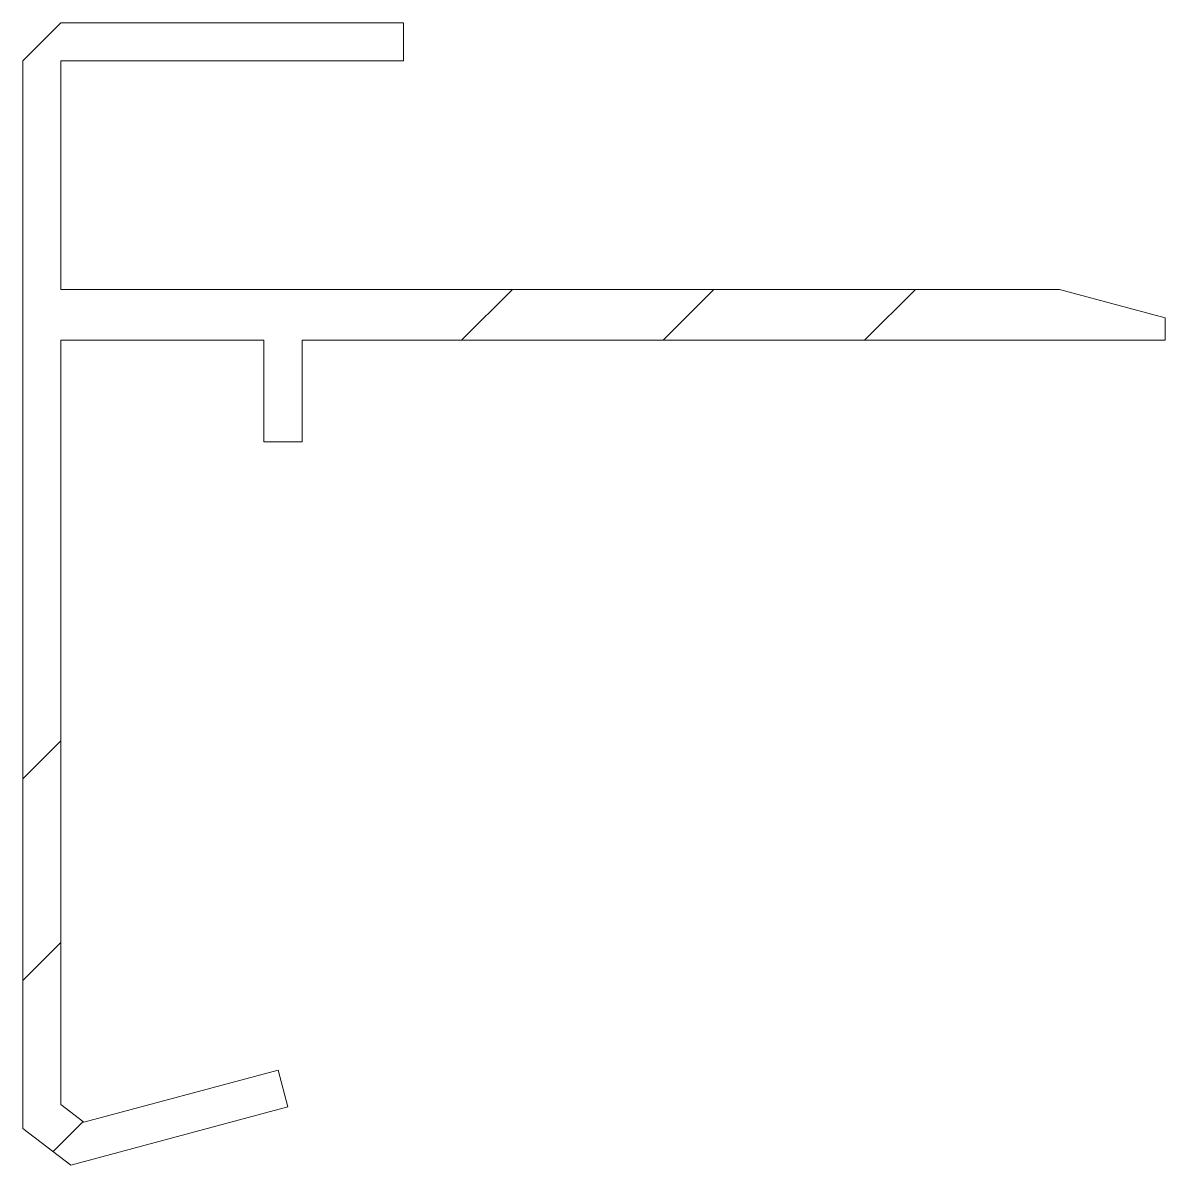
# Model space of a CAD drawing. Header units: metres. Extents: x -10.6 to 34.4, y -32.5 to 12.5.
import ezdxf

# ---------------------------------------------------------------- set-up
doc = ezdxf.new("R2010")
doc.units = ezdxf.units.M
doc.layers.add('A-DETL-GENF', color=92, linetype='Continuous', lineweight=18)

# ---------------------------------------------------------------- blocks, each defined once
blk = doc.blocks.new('41 roval extra - Roval 151800-352919-00_0 Basismaterialen')
at = {"layer": 'A-DETL-GENF', "lineweight": 13}
h = blk.add_hatch(dxfattribs=at)
h.set_pattern_fill('FP_12', color=256, style=0, pattern_type=2)
h.set_pattern_definition([(45, (13694.196, 2319.535), (-22.45064, 22.45064), []), (45, (13702.134, 2319.535), (0, 44.90128), []), (45, (13686.26, 2319.535), (0, 44.90128), [])])
h.paths.add_polyline_path([(-8.698, -32.501), (-0.143, -30.208), (-0.531, -28.759), (-8.181, -30.809), (-9.087, -30.114), (-9.087, -0.001), (-1.087, -0.001), (-1.087, -4.001), (0.413, -4.001), (0.413, -0.001), (34.413, -0.001), (34.413, 0.882), (30.247, 1.999), (-9.087, 1.999), (-9.087, 10.999), (4.413, 10.999), (4.413, 12.499), (-9.087, 12.499), (-10.587, 10.999), (-10.587, -31.052)])
at = {"layer": 'A-DETL-GENF'}
for p, q in [((-9.087, 12.499), (-10.587, 10.999)), ((4.413, 12.499), (-9.087, 12.499)), ((4.413, 10.999), (4.413, 12.499)), ((-10.587, 10.999), (-10.587, -31.052)), ((-9.087, 1.999), (-9.087, 10.999)), ((-9.087, 10.999), (4.413, 10.999)), ((30.247, 1.999), (-9.087, 1.999)), ((34.413, 0.882), (30.247, 1.999)), ((34.413, -0.001), (34.413, 0.882)), ((-9.087, -30.114), (-9.087, -0.001)), ((-9.087, -0.001), (-1.087, -0.001)), ((-1.087, -0.001), (-1.087, -4.001)), ((0.413, -4.001), (0.413, -0.001)), ((0.413, -0.001), (34.413, -0.001)), ((-1.087, -4.001), (0.413, -4.001)), ((-0.531, -28.759), (-8.181, -30.809)), ((-0.143, -30.208), (-0.531, -28.759)), ((-8.181, -30.809), (-9.087, -30.114)), ((-8.698, -32.501), (-0.143, -30.208)), ((-10.587, -31.052), (-8.698, -32.501))]:
    blk.add_line(p, q, dxfattribs=at)

msp = doc.modelspace()

# ---------------------------------------------------------------- block references
msp.add_blockref('41 roval extra - Roval 151800-352919-00_0 Basismaterialen', (0, 0))

doc.saveas('drawing.dxf')
